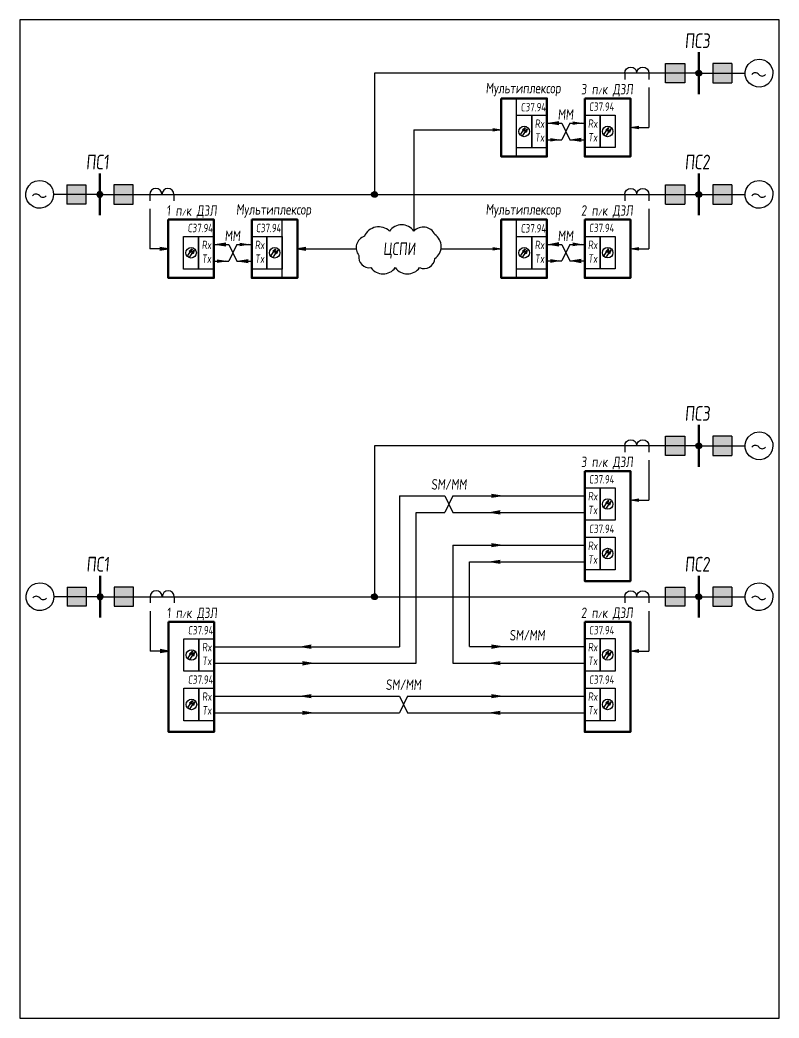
# Model space of a CAD drawing. Header units: millimetres. Extents: x 295 to 1122, y -11 to 225.
# Drawn here: x 510.6 to 690.6, y -11.3 to 225.4 of the extents above; entities that cross this region are included whole.
import ezdxf
from ezdxf.enums import TextEntityAlignment as Align

# ---------------------------------------------------------------- set-up
doc = ezdxf.new("R2010")
doc.units = ezdxf.units.MM
doc.layers.add('Невидимый', color=7, linetype='Continuous', lineweight=100, true_color=0xffffff, plot=False)
doc.styles.add('ИС РЗА', font='', dxfattribs={"width": 0.8, "oblique": 5, "height": 5})
doc.styles.get('ИС РЗА').set_extended_font_data('GOST type B')

# ---------------------------------------------------------------- blocks, each defined once
blk = doc.blocks.new('strelka')
at = {"ltscale": 0.01}
blk.add_hatch(color=256, dxfattribs=at).paths.add_polyline_path([(-515.7, -2087.8), (-513.8, -2087.8), (-514.7, -2091.4)])
for p, q in [((-515.7, -2087.8), (-513.8, -2087.8)), ((-514.7, -2091.4), (-515.7, -2087.8)), ((-514.7, -2091.4), (-513.8, -2087.8))]:
    blk.add_line(p, q, dxfattribs=at)

msp = doc.modelspace()

# ---------------------------------------------------------------- hatches: boundary and pattern name
at = {"true_color": 0xe7e8e9}
h = msp.add_hatch(color=254, dxfattribs=at)
h.dxf.hatch_style = 1
h.paths.add_polyline_path([(663.66, 215.07), (668.21, 215.07), (668.21, 210.52), (663.66, 210.52)])
at = {"linetype": 'Continuous'}
for points in [[(671.59, 213.6, 1), (671.59, 211.99, 1)], [(529.5, 184.83, -1), (529.5, 183.23, -1)], [(594.68, 184.84, 1), (594.68, 183.23, 1)], [(671.59, 184.83, 1), (671.59, 183.23, 1)], [(671.59, 125.2, 1), (671.59, 123.59, 1)], [(529.58, 89.41, -1), (529.58, 87.81, -1)], [(594.68, 89.42, 1), (594.68, 87.81, 1)], [(671.59, 89.41, 1), (671.59, 87.81, 1)]]:
    msp.add_hatch(color=256, dxfattribs=at).paths.add_polyline_path(points)
at = {"true_color": 0xe7e8e9}
h = msp.add_hatch(color=254, dxfattribs=at)
h.dxf.hatch_style = 1
h.paths.add_polyline_path([(674.86, 215.07), (674.86, 210.52), (679.41, 210.52), (679.41, 215.07)])
at = {"true_color": 0x000000}
h = msp.add_hatch(color=18, dxfattribs=at)
h.dxf.hatch_style = 1
h.paths.add_polyline_path([(638.38, 200.95), (636.36, 200.95), (638.38, 201.28)])
h.paths.add_polyline_path([(638.38, 200.63), (636.36, 200.95), (638.38, 200.95)])
h = msp.add_hatch(color=18, dxfattribs=at)
h.dxf.hatch_style = 1
h.paths.add_polyline_path([(641.68, 200.95), (643.7, 200.95), (641.68, 201.28)])
h.paths.add_polyline_path([(641.68, 200.63), (643.7, 200.95), (641.68, 200.95)])
h = msp.add_hatch(color=18, dxfattribs=at)
h.dxf.hatch_style = 1
h.paths.add_polyline_path([(622.7, 199.38), (624.72, 199.38), (622.7, 199.71)])
h.paths.add_polyline_path([(622.7, 199.05), (624.72, 199.38), (622.7, 199.38)])
h = msp.add_hatch(color=18, dxfattribs=at)
h.dxf.hatch_style = 1
h.paths.add_polyline_path([(657.36, 199.92), (655.34, 199.92), (657.36, 199.59)])
h.paths.add_polyline_path([(657.36, 200.25), (655.34, 199.92), (657.36, 199.92)])
h = msp.add_hatch(color=18, dxfattribs=at)
h.dxf.hatch_style = 1
h.paths.add_polyline_path([(636.36, 197.02), (638.38, 197.02), (636.36, 197.34)])
h.paths.add_polyline_path([(636.36, 196.69), (638.38, 197.02), (636.36, 197.02)])
h = msp.add_hatch(color=18, dxfattribs=at)
h.dxf.hatch_style = 1
h.paths.add_polyline_path([(643.7, 197.02), (641.68, 197.02), (643.7, 197.34)])
h.paths.add_polyline_path([(643.7, 196.69), (641.68, 197.02), (643.7, 197.02)])
at = {"true_color": 0xe7e8e9}
h = msp.add_hatch(color=254, dxfattribs=at)
h.dxf.hatch_style = 1
h.paths.add_polyline_path([(526.23, 186.31), (526.23, 181.76), (521.68, 181.76), (521.68, 186.31)])
h = msp.add_hatch(color=254, dxfattribs=at)
h.dxf.hatch_style = 1
h.paths.add_polyline_path([(537.42, 186.31), (532.87, 186.31), (532.87, 181.76), (537.42, 181.76)])
h = msp.add_hatch(color=254, dxfattribs=at)
h.dxf.hatch_style = 1
h.paths.add_polyline_path([(668.21, 186.31), (668.21, 181.76), (663.66, 181.76), (663.66, 186.31)])
h = msp.add_hatch(color=254, dxfattribs=at)
h.dxf.hatch_style = 1
h.paths.add_polyline_path([(674.86, 186.31), (674.86, 181.76), (679.41, 181.76), (679.41, 186.31)])
at = {"true_color": 0x000000}
h = msp.add_hatch(color=18, dxfattribs=at)
h.dxf.hatch_style = 1
h.paths.add_polyline_path([(543.73, 171.15), (545.75, 171.15), (543.73, 170.83)])
h.paths.add_polyline_path([(543.73, 171.48), (545.75, 171.15), (543.73, 171.15)])
h = msp.add_hatch(color=18, dxfattribs=at)
h.dxf.hatch_style = 1
h.paths.add_polyline_path([(559.4, 172.17), (557.38, 172.17), (559.4, 172.5)])
h.paths.add_polyline_path([(559.4, 171.84), (557.38, 172.17), (559.4, 172.17)])
h = msp.add_hatch(color=18, dxfattribs=at)
h.dxf.hatch_style = 1
h.paths.add_polyline_path([(562.71, 172.17), (564.73, 172.17), (562.71, 172.5)])
h.paths.add_polyline_path([(562.71, 171.84), (564.73, 172.17), (562.71, 172.17)])
h = msp.add_hatch(color=18, dxfattribs=at)
h.dxf.hatch_style = 1
h.paths.add_polyline_path([(578.38, 171.15), (576.36, 171.15), (578.38, 171.48)])
h.paths.add_polyline_path([(578.38, 170.83), (576.36, 171.15), (578.38, 171.15)])
h = msp.add_hatch(color=18, dxfattribs=at)
h.dxf.hatch_style = 1
h.paths.add_polyline_path([(622.7, 171.15), (624.72, 171.15), (622.7, 171.48)])
h.paths.add_polyline_path([(622.7, 170.83), (624.72, 171.15), (622.7, 171.15)])
h = msp.add_hatch(color=18, dxfattribs=at)
h.dxf.hatch_style = 1
h.paths.add_polyline_path([(638.38, 172.19), (636.36, 172.19), (638.38, 172.52)])
h.paths.add_polyline_path([(638.38, 171.86), (636.36, 172.19), (638.38, 172.19)])
h = msp.add_hatch(color=18, dxfattribs=at)
h.dxf.hatch_style = 1
h.paths.add_polyline_path([(641.68, 172.19), (643.7, 172.19), (641.68, 172.52)])
h.paths.add_polyline_path([(641.68, 171.86), (643.7, 172.19), (641.68, 172.19)])
h = msp.add_hatch(color=18, dxfattribs=at)
h.dxf.hatch_style = 1
h.paths.add_polyline_path([(657.36, 171.15), (655.34, 171.15), (657.36, 170.83)])
h.paths.add_polyline_path([(657.36, 171.48), (655.34, 171.15), (657.36, 171.15)])
h = msp.add_hatch(color=18, dxfattribs=at)
h.dxf.hatch_style = 1
h.paths.add_polyline_path([(557.38, 168.23), (559.4, 168.23), (557.38, 168.56)])
h.paths.add_polyline_path([(557.38, 167.91), (559.4, 168.23), (557.38, 168.23)])
h = msp.add_hatch(color=18, dxfattribs=at)
h.dxf.hatch_style = 1
h.paths.add_polyline_path([(564.73, 168.23), (562.71, 168.23), (564.73, 168.56)])
h.paths.add_polyline_path([(564.73, 167.91), (562.71, 168.23), (564.73, 168.23)])
h = msp.add_hatch(color=18, dxfattribs=at)
h.dxf.hatch_style = 1
h.paths.add_polyline_path([(636.36, 168.25), (638.38, 168.25), (636.36, 168.58)])
h.paths.add_polyline_path([(636.36, 167.92), (638.38, 168.25), (636.36, 168.25)])
h = msp.add_hatch(color=18, dxfattribs=at)
h.dxf.hatch_style = 1
h.paths.add_polyline_path([(643.7, 168.25), (641.68, 168.25), (643.7, 168.58)])
h.paths.add_polyline_path([(643.7, 167.92), (641.68, 168.25), (643.7, 168.25)])
at = {"true_color": 0xe7e8e9}
h = msp.add_hatch(color=254, dxfattribs=at)
h.dxf.hatch_style = 1
h.paths.add_polyline_path([(663.66, 126.68), (668.21, 126.68), (668.21, 122.13), (663.66, 122.13)])
h = msp.add_hatch(color=254, dxfattribs=at)
h.dxf.hatch_style = 1
h.paths.add_polyline_path([(674.86, 126.68), (674.86, 122.13), (679.41, 122.13), (679.41, 126.68)])
at = {"true_color": 0x000000}
h = msp.add_hatch(color=18, dxfattribs=at)
h.dxf.hatch_style = 1
h.paths.add_polyline_path([(622.41, 112.56), (624.43, 112.56), (622.41, 112.23)])
h.paths.add_polyline_path([(622.41, 112.89), (624.43, 112.56), (622.41, 112.56)])
h = msp.add_hatch(color=18, dxfattribs=at)
h.dxf.hatch_style = 1
h.paths.add_polyline_path([(657.36, 111.52), (655.34, 111.52), (657.36, 111.19)])
h.paths.add_polyline_path([(657.36, 111.85), (655.34, 111.52), (657.36, 111.52)])
h = msp.add_hatch(color=18, dxfattribs=at)
h.dxf.hatch_style = 1
h.paths.add_polyline_path([(624.43, 108.62), (622.41, 108.62), (624.43, 108.95)])
h.paths.add_polyline_path([(624.43, 108.29), (622.41, 108.62), (624.43, 108.62)])
h = msp.add_hatch(color=18, dxfattribs=at)
h.dxf.hatch_style = 1
h.paths.add_polyline_path([(622.41, 100.82), (624.43, 100.82), (622.41, 100.49)])
h.paths.add_polyline_path([(622.41, 101.15), (624.43, 100.82), (622.41, 100.82)])
h = msp.add_hatch(color=18, dxfattribs=at)
h.dxf.hatch_style = 1
h.paths.add_polyline_path([(624.43, 96.88), (622.41, 96.88), (624.43, 97.21)])
h.paths.add_polyline_path([(624.43, 96.55), (622.41, 96.88), (624.43, 96.88)])
at = {"true_color": 0xe7e8e9}
h = msp.add_hatch(color=254, dxfattribs=at)
h.dxf.hatch_style = 1
h.paths.add_polyline_path([(526.31, 90.89), (526.31, 86.34), (521.75, 86.34), (521.75, 90.89)])
h = msp.add_hatch(color=254, dxfattribs=at)
h.dxf.hatch_style = 1
h.paths.add_polyline_path([(532.95, 86.34), (537.5, 86.34), (537.5, 90.89), (532.95, 90.89)])
h = msp.add_hatch(color=254, dxfattribs=at)
h.dxf.hatch_style = 1
h.paths.add_polyline_path([(663.66, 90.89), (668.21, 90.89), (668.21, 86.34), (663.66, 86.34)])
h = msp.add_hatch(color=254, dxfattribs=at)
h.dxf.hatch_style = 1
h.paths.add_polyline_path([(674.86, 90.89), (674.86, 86.34), (679.41, 86.34), (679.41, 90.89)])
at = {"true_color": 0x000000}
h = msp.add_hatch(color=18, dxfattribs=at)
h.dxf.hatch_style = 1
h.paths.add_polyline_path([(543.81, 75.73), (545.83, 75.73), (543.81, 75.4)])
h.paths.add_polyline_path([(543.81, 76.06), (545.83, 75.73), (543.81, 75.73)])
h = msp.add_hatch(color=18, dxfattribs=at)
h.dxf.hatch_style = 1
h.paths.add_polyline_path([(579.62, 76.75), (577.6, 76.75), (579.62, 77.08)])
h.paths.add_polyline_path([(579.62, 76.42), (577.6, 76.75), (579.62, 76.75)])
h = msp.add_hatch(color=18, dxfattribs=at)
h.dxf.hatch_style = 1
h.paths.add_polyline_path([(622.41, 76.77), (624.43, 76.77), (622.41, 76.44)])
h.paths.add_polyline_path([(622.41, 77.1), (624.43, 76.77), (622.41, 76.77)])
h = msp.add_hatch(color=18, dxfattribs=at)
h.dxf.hatch_style = 1
h.paths.add_polyline_path([(657.36, 75.73), (655.34, 75.73), (657.36, 75.4)])
h.paths.add_polyline_path([(657.36, 76.06), (655.34, 75.73), (657.36, 75.73)])
h = msp.add_hatch(color=18, dxfattribs=at)
h.dxf.hatch_style = 1
h.paths.add_polyline_path([(577.6, 72.81), (579.62, 72.81), (577.6, 72.48)])
h.paths.add_polyline_path([(577.6, 73.14), (579.62, 72.81), (577.6, 72.81)])
h = msp.add_hatch(color=18, dxfattribs=at)
h.dxf.hatch_style = 1
h.paths.add_polyline_path([(624.43, 72.83), (622.41, 72.83), (624.43, 73.16)])
h.paths.add_polyline_path([(624.43, 72.5), (622.41, 72.83), (624.43, 72.83)])
h = msp.add_hatch(color=18, dxfattribs=at)
h.dxf.hatch_style = 1
h.paths.add_polyline_path([(579.62, 65.03), (577.6, 65.03), (579.62, 65.36)])
h.paths.add_polyline_path([(579.62, 64.7), (577.6, 65.03), (579.62, 65.03)])
h = msp.add_hatch(color=18, dxfattribs=at)
h.dxf.hatch_style = 1
h.paths.add_polyline_path([(622.41, 65.03), (624.43, 65.03), (622.41, 64.7)])
h.paths.add_polyline_path([(622.41, 65.36), (624.43, 65.03), (622.41, 65.03)])
h = msp.add_hatch(color=18, dxfattribs=at)
h.dxf.hatch_style = 1
h.paths.add_polyline_path([(577.6, 61.09), (579.62, 61.09), (577.6, 60.77)])
h.paths.add_polyline_path([(577.6, 61.42), (579.62, 61.09), (577.6, 61.09)])
h = msp.add_hatch(color=18, dxfattribs=at)
h.dxf.hatch_style = 1
h.paths.add_polyline_path([(624.43, 61.09), (622.41, 61.09), (624.43, 61.42)])
h.paths.add_polyline_path([(624.43, 60.77), (622.41, 61.09), (624.43, 61.09)])

# ---------------------------------------------------------------- linework, layer by layer
at = {"linetype": 'Continuous', "lineweight": 60}
for p, q in [((671.54, 217.76), (671.54, 207.84)), ((529.55, 188.99), (529.55, 179.08)), ((671.54, 188.99), (671.54, 179.08)), ((671.54, 129.36), (671.54, 119.44)), ((529.63, 93.57), (529.63, 83.66)), ((671.54, 93.57), (671.54, 83.66))]:
    msp.add_line(p, q, dxfattribs=at)
at = {"linetype": 'Continuous'}
for p, q in [((663.66, 210.52), (663.66, 215.07)), ((663.66, 215.07), (668.21, 215.07)), ((663.66, 210.52), (663.66, 215.07)), ((663.66, 215.07), (668.21, 215.07)), ((668.21, 215.07), (668.21, 210.52)), ((668.21, 215.07), (668.21, 210.52)), ((674.86, 215.07), (674.86, 210.52)), ((679.41, 215.07), (674.86, 215.07)), ((674.86, 215.07), (674.86, 210.52)), ((679.41, 215.07), (674.86, 215.07)), ((679.41, 215.07), (679.41, 210.52)), ((671.57, 212.11), (671.57, 212.11)), ((671.57, 212.11), (671.57, 212.11)), ((668.21, 210.52), (663.66, 210.52)), ((668.21, 210.52), (663.66, 210.52)), ((674.86, 210.52), (679.41, 210.52)), ((674.86, 210.52), (679.41, 210.52)), ((521.68, 186.31), (526.23, 186.31)), ((521.68, 186.31), (526.23, 186.31)), ((521.68, 186.31), (521.68, 181.76)), ((526.23, 186.31), (526.23, 181.76)), ((526.23, 186.31), (526.23, 181.76)), ((532.87, 186.31), (532.87, 181.76)), ((537.42, 186.31), (532.87, 186.31)), ((532.87, 186.31), (532.87, 181.76)), ((537.42, 186.31), (532.87, 186.31)), ((537.42, 181.76), (537.42, 186.31)), ((537.42, 181.76), (537.42, 186.31)), ((663.66, 181.76), (663.66, 186.31)), ((663.66, 186.31), (668.21, 186.31)), ((663.66, 181.76), (663.66, 186.31)), ((663.66, 186.31), (668.21, 186.31)), ((668.21, 186.31), (668.21, 181.76)), ((668.21, 186.31), (668.21, 181.76)), ((674.86, 186.31), (674.86, 181.76)), ((679.41, 186.31), (674.86, 186.31)), ((674.86, 186.31), (674.86, 181.76)), ((679.41, 186.31), (674.86, 186.31)), ((679.41, 186.31), (679.41, 181.76)), ((529.52, 183.34), (529.52, 183.34)), ((529.52, 183.34), (529.52, 183.34)), ((594.66, 183.35), (594.66, 183.35)), ((594.66, 183.35), (594.66, 183.35)), ((671.57, 183.34), (671.57, 183.34)), ((671.57, 183.34), (671.57, 183.34)), ((526.23, 181.76), (521.68, 181.76)), ((526.23, 181.76), (521.68, 181.76)), ((532.87, 181.76), (537.42, 181.76)), ((532.87, 181.76), (537.42, 181.76)), ((663.66, 181.76), (668.21, 181.76)), ((674.86, 181.76), (679.41, 181.76)), ((674.86, 181.76), (679.41, 181.76)), ((663.66, 122.13), (663.66, 126.68)), ((663.66, 126.68), (668.21, 126.68)), ((663.66, 122.13), (663.66, 126.68)), ((663.66, 126.68), (668.21, 126.68)), ((668.21, 126.68), (668.21, 122.13)), ((668.21, 126.68), (668.21, 122.13)), ((674.86, 126.68), (674.86, 122.13)), ((679.41, 126.68), (674.86, 126.68)), ((674.86, 126.68), (674.86, 122.13)), ((679.41, 126.68), (674.86, 126.68)), ((679.41, 126.68), (679.41, 122.13)), ((671.57, 123.71), (671.57, 123.71)), ((671.57, 123.71), (671.57, 123.71)), ((668.21, 122.13), (663.66, 122.13)), ((668.21, 122.13), (663.66, 122.13)), ((674.86, 122.13), (679.41, 122.13)), ((674.86, 122.13), (679.41, 122.13)), ((521.75, 90.89), (526.31, 90.89)), ((521.75, 90.89), (526.31, 90.89)), ((521.75, 90.89), (521.75, 86.34)), ((526.31, 90.89), (526.31, 86.34)), ((526.31, 90.89), (526.31, 86.34)), ((532.95, 90.89), (532.95, 86.34)), ((537.5, 90.89), (532.95, 90.89)), ((532.95, 90.89), (532.95, 86.34)), ((537.5, 90.89), (532.95, 90.89)), ((537.5, 86.34), (537.5, 90.89)), ((537.5, 86.34), (537.5, 90.89)), ((663.66, 86.34), (663.66, 90.89)), ((663.66, 90.89), (668.21, 90.89)), ((663.66, 86.34), (663.66, 90.89)), ((663.66, 90.89), (668.21, 90.89)), ((668.21, 90.89), (668.21, 86.34)), ((668.21, 90.89), (668.21, 86.34)), ((674.86, 90.89), (674.86, 86.34)), ((679.41, 90.89), (674.86, 90.89)), ((674.86, 90.89), (674.86, 86.34)), ((679.41, 90.89), (674.86, 90.89)), ((679.41, 90.89), (679.41, 86.34)), ((529.6, 87.92), (529.6, 87.92)), ((529.6, 87.92), (529.6, 87.92)), ((594.66, 87.93), (594.66, 87.93)), ((594.66, 87.93), (594.66, 87.93)), ((671.57, 87.92), (671.57, 87.92)), ((671.57, 87.92), (671.57, 87.92)), ((526.31, 86.34), (521.75, 86.34)), ((526.31, 86.34), (521.75, 86.34)), ((532.95, 86.34), (537.5, 86.34)), ((532.95, 86.34), (537.5, 86.34)), ((668.21, 86.34), (663.66, 86.34)), ((668.21, 86.34), (663.66, 86.34)), ((674.86, 86.34), (679.41, 86.34)), ((674.86, 86.34), (679.41, 86.34))]:
    msp.add_line(p, q, dxfattribs=at)
for p, q in [((671.57, 212.8), (594.68, 212.8)), ((594.68, 212.8), (594.68, 184.04)), ((671.54, 212.8), (682.53, 212.8)), ((659.71, 209.37), (659.71, 199.92)), ((628.33, 193.01), (628.33, 206.83)), ((638.38, 201.28), (636.36, 200.95)), ((641.68, 201.28), (643.7, 200.95)), ((604, 199.38), (624.72, 199.38)), ((604, 199.38), (604, 175.35)), ((622.7, 199.71), (624.72, 199.38)), ((624.72, 199.38), (622.7, 199.05)), ((629.32, 198.32), (630.36, 199.85)), ((629.85, 198.01), (630.89, 199.54)), ((635.53, 200.95), (639.09, 200.95)), ((636.36, 200.95), (638.38, 200.63)), ((639.09, 200.95), (640.97, 197.02)), ((640.97, 200.95), (639.09, 197.02)), ((640.97, 200.95), (644.53, 200.95)), ((643.7, 200.95), (641.68, 200.63)), ((649.13, 198.34), (650.17, 199.87)), ((649.65, 198.03), (650.69, 199.56)), ((655.34, 199.92), (657.36, 200.25)), ((657.36, 199.59), (655.34, 199.92)), ((655.82, 199.92), (659.71, 199.92)), ((635.53, 197.02), (639.09, 197.02)), ((636.36, 197.34), (638.38, 197.02)), ((638.38, 197.02), (636.36, 196.69)), ((640.97, 197.02), (644.53, 197.02)), ((643.7, 197.34), (641.68, 197.02)), ((641.68, 197.02), (643.7, 196.69)), ((529.55, 184.04), (518.56, 184.04)), ((529.55, 184.04), (671.54, 184.04)), ((671.54, 184.04), (682.53, 184.04)), ((541.38, 180.61), (541.38, 171.15)), ((659.71, 180.61), (659.71, 171.15)), ((572.76, 164.25), (572.76, 178.06)), ((628.33, 164.25), (628.33, 178.06)), ((545.26, 171.15), (541.38, 171.15)), ((545.75, 171.15), (543.73, 171.48)), ((543.73, 170.83), (545.75, 171.15)), ((550.35, 169.56), (551.39, 171.08)), ((550.87, 169.25), (551.91, 170.78)), ((556.56, 172.17), (560.12, 172.17)), ((559.4, 172.5), (557.38, 172.17)), ((557.38, 172.17), (559.4, 171.84)), ((560.12, 172.17), (562, 168.23)), ((562, 172.17), (560.12, 168.23)), ((562, 172.17), (565.56, 172.17)), ((562.71, 172.5), (564.73, 172.17)), ((564.73, 172.17), (562.71, 171.84)), ((570.15, 169.56), (571.19, 171.08)), ((570.68, 169.25), (571.72, 170.78)), ((578.38, 171.48), (576.36, 171.15)), ((576.36, 171.15), (590.32, 171.15)), ((576.36, 171.15), (578.38, 170.83)), ((610.43, 171.15), (624.72, 171.15)), ((622.7, 171.48), (624.72, 171.15)), ((624.72, 171.15), (622.7, 170.83)), ((629.32, 169.56), (630.36, 171.08)), ((629.85, 169.25), (630.89, 170.78)), ((635.53, 172.19), (639.09, 172.19)), ((638.38, 172.52), (636.36, 172.19)), ((636.36, 172.19), (638.38, 171.86)), ((639.09, 172.19), (640.97, 168.25)), ((640.97, 172.19), (639.09, 168.25)), ((640.97, 172.19), (644.53, 172.19)), ((641.68, 172.52), (643.7, 172.19)), ((643.7, 172.19), (641.68, 171.86)), ((649.13, 169.58), (650.17, 171.1)), ((649.65, 169.27), (650.69, 170.8)), ((655.34, 171.15), (657.36, 171.48)), ((657.36, 170.83), (655.34, 171.15)), ((655.82, 171.15), (659.71, 171.15)), ((556.56, 168.23), (560.12, 168.23)), ((557.38, 168.56), (559.4, 168.23)), ((559.4, 168.23), (557.38, 167.91)), ((562, 168.23), (565.56, 168.23)), ((564.73, 168.56), (562.71, 168.23)), ((562.71, 168.23), (564.73, 167.91)), ((635.53, 168.25), (639.09, 168.25)), ((636.36, 168.58), (638.38, 168.25)), ((638.38, 168.25), (636.36, 167.92)), ((640.97, 168.25), (644.53, 168.25)), ((643.7, 168.58), (641.68, 168.25)), ((641.68, 168.25), (643.7, 167.92)), ((671.54, 124.4), (594.68, 124.4)), ((594.68, 124.4), (594.68, 88.61)), ((671.54, 124.4), (682.53, 124.4)), ((659.71, 120.97), (659.71, 111.52)), ((600.58, 112.56), (600.58, 76.75)), ((600.58, 112.56), (611.35, 112.56)), ((611.35, 112.56), (613.23, 108.62)), ((613.23, 112.56), (611.35, 108.62)), ((613.23, 112.56), (644.53, 112.56)), ((624.43, 112.56), (622.41, 112.89)), ((622.41, 112.23), (624.43, 112.56)), ((649.13, 109.94), (650.17, 111.47)), ((655.34, 111.52), (657.36, 111.85)), ((657.36, 111.19), (655.34, 111.52)), ((655.82, 111.52), (659.71, 111.52)), ((624.43, 108.95), (622.41, 108.62)), ((649.65, 109.63), (650.69, 111.16)), ((604.52, 72.81), (604.52, 108.62)), ((604.52, 108.62), (611.35, 108.62)), ((613.23, 108.62), (644.53, 108.62)), ((622.41, 108.62), (624.43, 108.29)), ((613.23, 100.82), (644.53, 100.82)), ((613.23, 100.82), (613.23, 72.83)), ((624.43, 100.82), (622.41, 101.15)), ((622.41, 100.49), (624.43, 100.82)), ((649.13, 98.2), (650.17, 99.73)), ((624.43, 97.21), (622.41, 96.88)), ((649.65, 97.89), (650.69, 99.42)), ((617.17, 96.88), (644.53, 96.88)), ((617.17, 76.77), (617.17, 96.88)), ((622.41, 96.88), (624.43, 96.55)), ((529.63, 88.61), (518.64, 88.61)), ((529.63, 88.61), (671.57, 88.61)), ((671.54, 88.61), (682.53, 88.61)), ((541.46, 85.19), (541.46, 75.73)), ((659.71, 85.19), (659.71, 75.73)), ((545.83, 75.73), (543.81, 76.06)), ((556.63, 76.75), (600.58, 76.75)), ((579.62, 77.08), (577.6, 76.75)), ((577.6, 76.75), (579.62, 76.42)), ((617.17, 76.77), (644.53, 76.77)), ((624.43, 76.77), (622.41, 77.1)), ((622.41, 76.44), (624.43, 76.77)), ((655.34, 75.73), (657.36, 76.06)), ((545.34, 75.73), (541.46, 75.73)), ((543.81, 75.4), (545.83, 75.73)), ((550.43, 74.14), (551.47, 75.66)), ((550.95, 73.83), (551.99, 75.36)), ((649.13, 74.16), (650.17, 75.68)), ((649.65, 73.85), (650.69, 75.37)), ((657.36, 75.4), (655.34, 75.73)), ((655.82, 75.73), (659.71, 75.73)), ((556.63, 72.81), (604.52, 72.81)), ((579.62, 72.81), (577.6, 73.14)), ((577.6, 72.48), (579.62, 72.81)), ((613.23, 72.83), (644.53, 72.83)), ((624.43, 73.16), (622.41, 72.83)), ((622.41, 72.83), (624.43, 72.5)), ((550.43, 62.42), (551.47, 63.94)), ((556.63, 65.03), (600.58, 65.03)), ((579.62, 65.36), (577.6, 65.03)), ((577.6, 65.03), (579.62, 64.7)), ((600.58, 65.03), (602.46, 61.09)), ((602.46, 65.03), (600.58, 61.09)), ((602.46, 65.03), (644.53, 65.03)), ((624.43, 65.03), (622.41, 65.36)), ((622.41, 64.7), (624.43, 65.03)), ((649.13, 62.42), (650.17, 63.94)), ((550.95, 62.11), (551.99, 63.64)), ((649.65, 62.11), (650.69, 63.64)), ((556.63, 61.09), (600.58, 61.09)), ((579.62, 61.09), (577.6, 61.42)), ((577.6, 60.77), (579.62, 61.09)), ((602.46, 61.09), (644.53, 61.09)), ((624.43, 61.42), (622.41, 61.09)), ((622.41, 61.09), (624.43, 60.77))]:
    msp.add_line(p, q)
at = {"color": 0}
for p, q in [((653.99, 212.8), (653.99, 211.31)), ((659.71, 212.8), (659.71, 211.31)), ((541.38, 184.04), (541.38, 182.55)), ((547.09, 184.04), (547.09, 182.55)), ((653.99, 184.04), (653.99, 182.55)), ((659.71, 184.04), (659.71, 182.55)), ((653.99, 124.4), (653.99, 122.92)), ((659.71, 124.4), (659.71, 122.92)), ((541.46, 88.61), (541.46, 87.13)), ((547.17, 88.61), (547.17, 87.13)), ((653.99, 88.61), (653.99, 87.13)), ((659.71, 88.61), (659.71, 87.13))]:
    msp.add_line(p, q, dxfattribs=at)
at = {"color": 18, "lineweight": 50, "ltscale": 100, "true_color": 0x000000}
for points in [[(624.72, 206.83), (635.53, 206.83), (635.53, 193.01), (624.72, 193.01)], [(644.53, 206.83), (655.34, 206.83), (655.34, 193.01), (644.53, 193.01)], [(545.75, 178.06), (556.56, 178.06), (556.56, 164.25), (545.75, 164.25)], [(565.56, 178.06), (576.36, 178.06), (576.36, 164.25), (565.56, 164.25)], [(624.72, 178.06), (635.53, 178.06), (635.53, 164.25), (624.72, 164.25)], [(644.53, 178.06), (655.34, 178.06), (655.34, 164.25), (644.53, 164.25)], [(644.53, 118.43), (655.34, 118.43), (655.34, 92.32), (644.53, 92.32)], [(545.83, 82.64), (556.63, 82.64), (556.63, 56.53), (545.83, 56.53)], [(644.53, 82.64), (655.34, 82.64), (655.34, 56.53), (644.53, 56.53)]]:
    msp.add_lwpolyline(points, close=True, dxfattribs=at)
at = {"lineweight": 25}
for points in [[(631.93, 195.11), (628.33, 195.11), (628.33, 202.82), (631.93, 202.82)], [(635.53, 195.11), (631.93, 195.11), (631.93, 202.82), (635.53, 202.82)], [(648.13, 195.13), (644.53, 195.13), (644.53, 202.84), (648.13, 202.84)], [(651.73, 195.13), (648.13, 195.13), (648.13, 202.84), (651.73, 202.84)], [(552.95, 166.34), (549.35, 166.34), (549.35, 174.06), (552.95, 174.06)], [(556.56, 166.34), (552.95, 166.34), (552.95, 174.06), (556.56, 174.06)], [(569.16, 166.34), (565.56, 166.34), (565.56, 174.06), (569.16, 174.06)], [(572.76, 166.34), (569.16, 166.34), (569.16, 174.06), (572.76, 174.06)], [(631.93, 166.34), (628.33, 166.34), (628.33, 174.06), (631.93, 174.06)], [(635.53, 166.34), (631.93, 166.34), (631.93, 174.06), (635.53, 174.06)], [(648.13, 166.36), (644.53, 166.36), (644.53, 174.08), (648.13, 174.08)], [(651.73, 166.36), (648.13, 166.36), (648.13, 174.08), (651.73, 174.08)], [(648.13, 106.73), (644.53, 106.73), (644.53, 114.45), (648.13, 114.45)], [(651.73, 106.73), (648.13, 106.73), (648.13, 114.45), (651.73, 114.45)], [(648.13, 94.99), (644.53, 94.99), (644.53, 102.71), (648.13, 102.71)], [(651.73, 94.99), (648.13, 94.99), (648.13, 102.71), (651.73, 102.71)], [(553.03, 70.92), (549.43, 70.92), (549.43, 78.64), (553.03, 78.64)], [(556.63, 70.92), (553.03, 70.92), (553.03, 78.64), (556.63, 78.64)], [(648.13, 70.94), (644.53, 70.94), (644.53, 78.66), (648.13, 78.66)], [(651.73, 70.94), (648.13, 70.94), (648.13, 78.66), (651.73, 78.66)], [(553.03, 59.2), (549.43, 59.2), (549.43, 66.92), (553.03, 66.92)], [(556.63, 59.2), (553.03, 59.2), (553.03, 66.92), (556.63, 66.92)], [(648.13, 59.2), (644.53, 59.2), (644.53, 66.92), (648.13, 66.92)], [(651.73, 59.2), (648.13, 59.2), (648.13, 66.92), (651.73, 66.92)]]:
    msp.add_lwpolyline(points, close=True, dxfattribs=at)
msp.add_lwpolyline([(592.25, 174.11, 0.520567), (590.95, 169.58, 0.520567), (593.81, 166.68, 0.520567), (599.57, 166.68, 0.520567), (605.33, 166.68, 0.520567), (608.97, 168.8, 0.520567), (608.97, 174.56, 0.520567), (603.98, 175.34, 0.520567), (598.22, 175.34, 0.520567)], format="xyb", close=True)
for centre in [(630.14, 198.97), (649.94, 198.98), (551.16, 170.2), (570.97, 170.2), (630.14, 170.2), (649.94, 170.22), (649.94, 110.59), (649.94, 98.85), (551.24, 74.78), (649.94, 74.8), (551.24, 63.06), (649.94, 63.06)]:
    msp.add_circle(centre, 1.25)
at = {"color": 0, "extrusion": (0, 0, -1)}
for centre in [(-655.42, 212.8), (-658.28, 212.8), (-655.42, 184.04), (-658.28, 184.04), (-655.42, 124.4), (-658.28, 124.4), (-655.42, 88.61), (-658.28, 88.61)]:
    msp.add_arc(centre, 1.43, 0, 180, dxfattribs=at)
at = {"lineweight": 25, "ltscale": 100}
for centre, start, end in [((684.96, 211.83), 40.3079, 141.7009), ((686.6, 213.18), 218.2991, 319.6921), ((514.37, 183.07), 40.3079, 141.7009), ((516.01, 184.41), 218.2991, 319.6921), ((684.96, 183.07), 40.3079, 141.7009), ((686.6, 184.41), 218.2991, 319.6921), ((684.96, 123.44), 40.3079, 141.7009), ((686.6, 124.78), 218.2991, 319.6921), ((514.45, 87.65), 40.3079, 141.7009), ((516.09, 88.99), 218.2991, 319.6921), ((684.96, 87.65), 40.3079, 141.7009), ((686.6, 88.99), 218.2991, 319.6921)]:
    msp.add_arc(centre, 1.06, start, end, dxfattribs=at)
at = {"color": 0}
for centre in [(542.81, 184.04), (545.67, 184.04), (542.89, 88.61), (545.74, 88.61)]:
    msp.add_arc(centre, 1.43, 0, 180, dxfattribs=at)
at = {"linetype": 'Continuous'}
for points in [[(683.5, 210.46), (681.42, 212.54), (682.89, 216.11), (685.84, 216.11)], [(685.84, 216.11), (687.67, 216.11), (689.15, 214.62), (689.15, 212.8)], [(671.57, 212.11), (670.95, 212.11), (670.64, 212.85), (671.08, 213.29)], [(671.57, 212.11), (670.95, 212.11), (670.64, 212.85), (671.08, 213.29)], [(671.08, 213.29), (671.52, 213.72), (672.26, 213.41), (672.26, 212.8)], [(671.08, 213.29), (671.52, 213.72), (672.26, 213.41), (672.26, 212.8)], [(672.26, 212.8), (672.26, 212.42), (671.95, 212.11), (671.57, 212.11)], [(672.26, 212.8), (672.26, 212.42), (671.95, 212.11), (671.57, 212.11)], [(689.15, 212.8), (689.15, 209.85), (685.59, 208.37), (683.5, 210.46)], [(512.91, 181.69), (510.83, 183.78), (512.3, 187.35), (515.25, 187.35)], [(515.25, 187.35), (517.08, 187.35), (518.56, 185.86), (518.56, 184.04)], [(683.5, 181.69), (681.42, 183.78), (682.89, 187.35), (685.84, 187.35)], [(685.84, 187.35), (687.67, 187.35), (689.15, 185.86), (689.15, 184.04)], [(530, 184.52), (529.57, 184.96), (528.83, 184.65), (528.83, 184.04)], [(530, 184.52), (529.57, 184.96), (528.83, 184.65), (528.83, 184.04)], [(594.18, 184.53), (594.61, 184.96), (595.35, 184.66), (595.35, 184.04)], [(594.18, 184.53), (594.61, 184.96), (595.35, 184.66), (595.35, 184.04)], [(671.08, 184.52), (671.52, 184.96), (672.26, 184.65), (672.26, 184.04)], [(671.08, 184.52), (671.52, 184.96), (672.26, 184.65), (672.26, 184.04)], [(518.56, 184.04), (518.56, 181.09), (515, 179.61), (512.91, 181.69)], [(528.83, 184.04), (528.83, 183.65), (529.14, 183.34), (529.52, 183.34)], [(528.83, 184.04), (528.83, 183.65), (529.14, 183.34), (529.52, 183.34)], [(529.52, 183.34), (530.13, 183.34), (530.45, 184.09), (530, 184.52)], [(529.52, 183.34), (530.13, 183.34), (530.45, 184.09), (530, 184.52)], [(594.66, 183.35), (594.05, 183.35), (593.73, 184.09), (594.18, 184.53)], [(594.66, 183.35), (594.05, 183.35), (593.73, 184.09), (594.18, 184.53)], [(595.35, 184.04), (595.35, 183.66), (595.05, 183.35), (594.66, 183.35)], [(595.35, 184.04), (595.35, 183.66), (595.05, 183.35), (594.66, 183.35)], [(671.57, 183.34), (670.95, 183.34), (670.64, 184.09), (671.08, 184.52)], [(671.57, 183.34), (670.95, 183.34), (670.64, 184.09), (671.08, 184.52)], [(672.26, 184.04), (672.26, 183.65), (671.95, 183.34), (671.57, 183.34)], [(672.26, 184.04), (672.26, 183.65), (671.95, 183.34), (671.57, 183.34)], [(689.15, 184.04), (689.15, 181.09), (685.59, 179.61), (683.5, 181.69)], [(683.5, 122.06), (681.42, 124.15), (682.89, 127.71), (685.84, 127.71)], [(685.84, 127.71), (687.67, 127.71), (689.15, 126.23), (689.15, 124.4)], [(671.57, 123.71), (670.95, 123.71), (670.64, 124.45), (671.08, 124.89)], [(671.57, 123.71), (670.95, 123.71), (670.64, 124.45), (671.08, 124.89)], [(671.08, 124.89), (671.52, 125.32), (672.26, 125.02), (672.26, 124.4)], [(671.08, 124.89), (671.52, 125.32), (672.26, 125.02), (672.26, 124.4)], [(672.26, 124.4), (672.26, 124.02), (671.95, 123.71), (671.57, 123.71)], [(672.26, 124.4), (672.26, 124.02), (671.95, 123.71), (671.57, 123.71)], [(689.15, 124.4), (689.15, 121.45), (685.59, 119.98), (683.5, 122.06)], [(512.99, 86.27), (510.91, 88.36), (512.38, 91.93), (515.33, 91.93)], [(515.33, 91.93), (517.16, 91.93), (518.64, 90.44), (518.64, 88.61)], [(683.5, 86.27), (681.42, 88.36), (682.89, 91.93), (685.84, 91.93)], [(685.84, 91.93), (687.67, 91.93), (689.15, 90.44), (689.15, 88.61)], [(518.64, 88.61), (518.64, 85.67), (515.07, 84.19), (512.99, 86.27)], [(530.08, 89.1), (529.65, 89.54), (528.91, 89.23), (528.91, 88.61)], [(530.08, 89.1), (529.65, 89.54), (528.91, 89.23), (528.91, 88.61)], [(528.91, 88.61), (528.91, 88.23), (529.21, 87.92), (529.6, 87.92)], [(528.91, 88.61), (528.91, 88.23), (529.21, 87.92), (529.6, 87.92)], [(529.6, 87.92), (530.21, 87.92), (530.53, 88.67), (530.08, 89.1)], [(529.6, 87.92), (530.21, 87.92), (530.53, 88.67), (530.08, 89.1)], [(594.66, 87.93), (594.05, 87.93), (593.73, 88.67), (594.18, 89.11)], [(594.66, 87.93), (594.05, 87.93), (593.73, 88.67), (594.18, 89.11)], [(594.18, 89.11), (594.61, 89.54), (595.35, 89.23), (595.35, 88.62)], [(594.18, 89.11), (594.61, 89.54), (595.35, 89.23), (595.35, 88.62)], [(595.35, 88.62), (595.35, 88.24), (595.05, 87.93), (594.66, 87.93)], [(595.35, 88.62), (595.35, 88.24), (595.05, 87.93), (594.66, 87.93)], [(671.57, 87.92), (670.95, 87.92), (670.64, 88.67), (671.08, 89.1)], [(671.57, 87.92), (670.95, 87.92), (670.64, 88.67), (671.08, 89.1)], [(671.08, 89.1), (671.52, 89.54), (672.26, 89.23), (672.26, 88.61)], [(671.08, 89.1), (671.52, 89.54), (672.26, 89.23), (672.26, 88.61)], [(672.26, 88.61), (672.26, 88.23), (671.95, 87.92), (671.57, 87.92)], [(672.26, 88.61), (672.26, 88.23), (671.95, 87.92), (671.57, 87.92)], [(689.15, 88.61), (689.15, 85.67), (685.59, 84.19), (683.5, 86.27)]]:
    msp.add_open_spline(points, degree=3, dxfattribs=at)
at = {"layer": 'Невидимый', "color": 4, "lineweight": -2}
msp.add_lwpolyline([(510.58, -11.33), (690.58, -11.33), (690.58, 225.42), (510.58, 225.42)], close=True, dxfattribs=at)

# ---------------------------------------------------------------- block references
at = {"lineweight": 20, "yscale": 0.2310643742024468, "zscale": 0.2310643742024468, "rotation": 145.7514964970845}
for p, xscale in [((260.09, -132.67), 0.2310643742024468), ((260.61, -132.98), 0.2310643742024469), ((279.89, -132.65), 0.2310643742024468), ((280.42, -132.96), 0.2310643742024469), ((181.11, -161.44), 0.2310643742024468), ((181.64, -161.75), 0.2310643742024469), ((200.92, -161.44), 0.2310643742024468), ((201.44, -161.75), 0.2310643742024469), ((260.09, -161.44), 0.2310643742024468), ((260.61, -161.75), 0.2310643742024469), ((279.89, -161.42), 0.2310643742024468), ((280.42, -161.73), 0.2310643742024469), ((279.89, -221.05), 0.2310643742024468), ((280.42, -221.36), 0.2310643742024469), ((279.89, -232.79), 0.2310643742024468), ((280.42, -233.1), 0.2310643742024469), ((181.19, -256.86), 0.2310643742024468), ((279.89, -256.84), 0.2310643742024468), ((181.71, -257.17), 0.2310643742024469), ((280.42, -257.15), 0.2310643742024469), ((181.19, -268.58), 0.2310643742024468), ((279.89, -268.58), 0.2310643742024468), ((181.71, -268.89), 0.2310643742024469), ((280.42, -268.89), 0.2310643742024469)]:
    msp.add_blockref('strelka', p, dxfattribs=dict(at, xscale=xscale))

# ---------------------------------------------------------------- texts
at = {"lineweight": 25, "style": 'ИС РЗА', "oblique": 5, "width": 0.8}
for s, height, p in [('MM', 2.5, (639.96, 203)), ('Rx', 2, (633.82, 200.82)), ('Rx', 2, (646.42, 200.84)), ('Tx', 2, (633.82, 197.56)), ('Tx', 2, (646.42, 197.58)), ('MM', 2.5, (560.98, 174.21)), ('MM', 2.5, (639.96, 174.23)), ('Rx', 2, (554.84, 172.06)), ('Rx', 2, (567.44, 172.06)), ('Rx', 2, (633.82, 172.06)), ('Rx', 2, (646.42, 172.08)), ('ЦСПИ', 3, (600.54, 171.15)), ('Tx', 2, (554.84, 168.8)), ('Tx', 2, (567.44, 168.8)), ('Tx', 2, (633.82, 168.8)), ('Tx', 2, (646.42, 168.82)), ('Rx', 2, (646.42, 112.45)), ('Tx', 2, (646.42, 109.18)), ('Rx', 2, (646.42, 100.71)), ('Tx', 2, (646.42, 97.44)), ('Rx', 2, (554.92, 76.64)), ('Rx', 2, (646.42, 76.66)), ('Tx', 2, (554.92, 73.38)), ('Tx', 2, (646.42, 73.4)), ('Rx', 2, (554.92, 64.92)), ('Rx', 2, (646.42, 64.92)), ('Tx', 2, (554.92, 61.66)), ('Tx', 2, (646.42, 61.66))]:
    msp.add_text(s, height=height, dxfattribs=at).set_placement(p, align=Align.MIDDLE_CENTER)
at = {"linetype": 'ByBlock', "char_height": 3.5, "attachment_point": 1, "style": 'ИС РЗА'}
for s, insert in [('ПС3', (668.18, 222.24)), ('ПС1', (526.19, 193.48)), ('ПС2', (668.18, 193.48)), ('ПС3', (668.18, 133.84)), ('ПС1', (526.27, 98.06)), ('ПС2', (668.18, 98.06))]:
    msp.add_mtext_dynamic_manual_height_columns(s, width=12.3102, gutter_width=12.35, heights=[3.41], dxfattribs=dict(at, insert=insert))
at = {"ltscale": 100, "char_height": 2.5, "attachment_point": 5, "style": 'ИС РЗА'}
for s, insert, width in [('Мультиплексор', (629.91, 208.92), 15.3624), ('3 п{\\H0.6000x;/}к ДЗЛ', (649.79, 208.74), 13.1932), ('1 п{\\H0.6000x;/}к ДЗЛ', (551.3, 179.95), 13.1932), ('Мультиплексор', (570.74, 180.15), 15.3624), ('Мультиплексор', (629.91, 180.15), 15.3624), ('2 п{\\H0.6000x;/}к ДЗЛ', (649.79, 179.97), 13.1932), ('3 п{\\H0.6000x;/}к ДЗЛ', (649.79, 120.34), 13.1932), ('1 п{\\H0.6000x;/}к ДЗЛ', (551.37, 84.53), 13.1932), ('2 п{\\H0.6000x;/}к ДЗЛ', (649.79, 84.55), 13.1932)]:
    msp.add_mtext(s, dxfattribs=dict(at, insert=insert, width=width))
at = {"lineweight": 25, "ltscale": 0.01, "attachment_point": 5, "style": 'ИС РЗА'}
for s, insert, char_height, width in [('\\pxqc;C37.94', (632.29, 204.75), 2, 8.1214), ('\\pxqc;C37.94', (648.49, 204.86), 2, 8.1214), ('\\pxqc;C37.94', (553.31, 176.07), 2, 8.1214), ('\\pxqc;C37.94', (569.52, 176.07), 2, 8.1214), ('\\pxqc;C37.94', (632.29, 175.99), 2, 8.1214), ('\\pxqc;C37.94', (648.49, 176.09), 2, 8.1214), ('\\pxqc;SM/MM', (612.29, 115.26), 2.5, 24.2862), ('\\pxqc;C37.94', (648.49, 116.46), 2, 8.1214), ('\\pxqc;C37.94', (648.49, 104.72), 2, 8.1214), ('\\pxqc;C37.94', (553.39, 80.65), 2, 8.1214), ('\\pxqc;SM/MM', (630.85, 79.48), 2.5, 24.2862), ('\\pxqc;C37.94', (648.49, 80.67), 2, 8.1214), ('\\pxqc;C37.94', (553.39, 68.94), 2, 8.1214), ('\\pxqc;SM/MM', (601.52, 67.74), 2.5, 24.2862), ('\\pxqc;C37.94', (648.49, 68.94), 2, 8.1214)]:
    msp.add_mtext(s, dxfattribs=dict(at, insert=insert, char_height=char_height, width=width))

doc.saveas('drawing.dxf')
